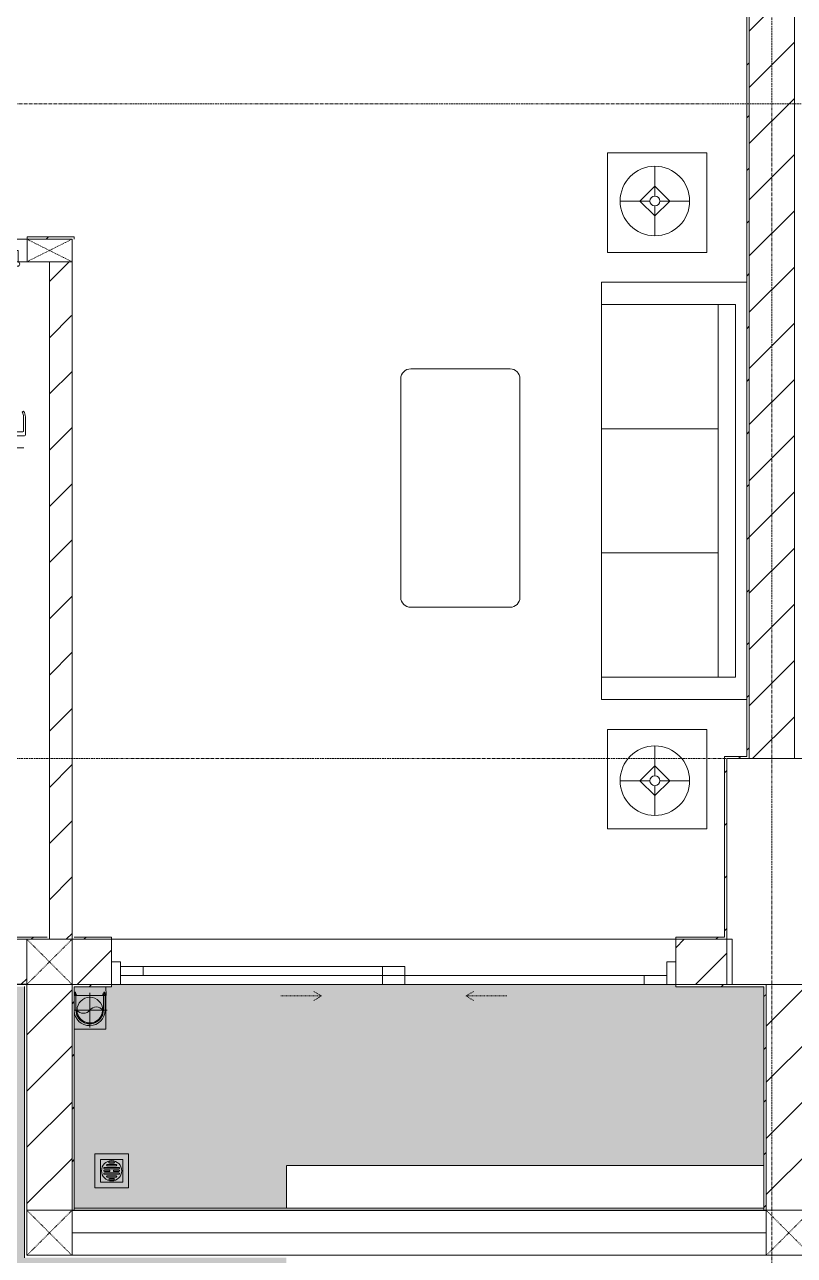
# Model space of a CAD drawing. Header units: millimetres. Extents: x 5357 to 201988, y -16345 to 109895.
# Drawn here: x 49443 to 52853, y 23337 to 28787 of the extents above; entities that cross this region are included whole.
import ezdxf

# ---------------------------------------------------------------- set-up
doc = ezdxf.new("R2010")
doc.units = ezdxf.units.MM
for name, pattern in [('Dash', [6, 3, -3]), ('Grid Line', [22.225, 12.7, -3.175, 3.175, -3.175]), ('IMPORT-CENTER _3_', [10.16, 6.35, -1.27, 1.27, -1.27])]:
    doc.linetypes.add(name, pattern=pattern)
for name, color, linetype, lineweight in [('0-1', 7, 'Continuous', 5), ('A-CLNG', 13, 'Continuous', 9), ('A-CLNG-PATT', 13, 'Continuous', 9), ('A-DETL-GENF', 92, 'Continuous', 9), ('A-DETL-GENF-1', 53, 'Continuous', 9), ('A-DETL-GENF-5', 254, 'Continuous', 9), ('A-DETL-THIN', 151, 'Continuous', 9), ('A-DOOR', 31, 'Continuous', 9), ('A-DOOR-1', 53, 'Continuous', 9), ('A-DOOR-FRAM', 31, 'Continuous', 9), ('A-DOOR-HDLN', 31, 'Dash', 9), ('A-FLOR-1', 10, 'Continuous', 9), ('A-FLOR-2', 53, 'Continuous', 9), ('A-WALL', 113, 'Continuous', 9), ('A-WALL-1', 9, 'Continuous', 18), ('A-WALL-4', 113, 'Continuous', 18), ('A-WALL-PATT-1', 10, 'Continuous', 9), ('A-WALL-PATT-2', 53, 'Continuous', 9), ('A-WALL-PATT-3', 111, 'Continuous', 9), ('G-IMPT', 8, 'Continuous', 9), ('G-IMPT-2', 8, 'IMPORT-CENTER _3_', 9), ('I-FURN', 30, 'Continuous', 9), ('I-FURN-1', 53, 'Continuous', 9), ('I-WALL-1', 9, 'Continuous', 18), ('I-WALL-2', 53, 'Continuous', 9), ('M-EQPM', 50, 'Continuous', 9), ('S-COLS', 52, 'Continuous', 9), ('S-COLS-2', 9, 'Continuous', 18), ('S-COLS-4', 53, 'Continuous', 9), ('S-COLS-5', 52, 'Continuous', 18), ('S-COLS-6', 52, 'Dash', 9), ('S-COLS-HDLN', 52, 'Dash', 9), ('S-COLS-HDLN-1', 53, 'Dash', 9), ('S-GRID-1', 1, 'Grid Line', 9)]:
    doc.layers.add(name, color=color, linetype=linetype, lineweight=lineweight)
pattern_1 = [(45, (0, 0), (-124.4508, 124.4508), [])]
pattern_2 = [(45, (0, 0), (-116.6726, 116.6726), [])]

# ---------------------------------------------------------------- blocks, each defined once
blk = doc.blocks.new('NCV_TKTC_KET CAU_rvt-1-TKCS_MB SÂN ĐƯỜNG NỘI BỘ')
at = {"layer": 'A-FLOR-1'}
for p, q in [((49827.6, 24736.9), (52327.6, 24736.9)), ((49867.6, 24536.9), (49827.6, 24536.9)), ((51027.6, 24536.9), (49867.6, 24536.9)), ((52327.6, 24536.9), (51027.6, 24536.9))]:
    blk.add_line(p, q, dxfattribs=at)
at = {"layer": 'S-COLS-2'}
for p, q in [((52952.6, 25536.9), (52552.6, 25536.9)), ((52552.6, 25536.9), (52552.6, 24537.3)), ((52552.6, 24536.9), (52952.6, 24536.9))]:
    blk.add_line(p, q, dxfattribs=at)
blk = doc.blocks.new('DOOR_CW_01 CANH MO-PANEL KINH - DIW_01-900x2200-CỬA GỖ VÂN LAMINATE-553393-TKCS_MB SÂN ĐƯỜNG NỘI BỘ')
at = {"layer": 'A-DETL-GENF-1'}
for p, q in [((-397, 872), (-357, 872)), ((-397, 752), (-397, 872)), ((-357, 872), (-357, 752)), ((-399, 820.5), (-438, 820.5)), ((-399, 831.8), (-397, 831.8)), ((-399, 792.2), (-399, 831.8)), ((-397, 792.2), (-397, 831.8)), ((-357, 792.2), (-357, 831.8)), ((-355, 831.8), (-357, 831.8)), ((-355, 792.2), (-355, 831.8)), ((-355, 820.5), (-316, 820.5)), ((-442, 737), (-442, 816.5)), ((-434, 799.5), (-434, 737)), ((-399, 803.5), (-430, 803.5)), ((-397, 792.2), (-399, 792.2)), ((-357, 792.2), (-355, 792.2)), ((-355, 803.5), (-324, 803.5)), ((-320, 799.5), (-320, 737)), ((-312, 737), (-312, 816.5)), ((-433.9, 711.2), (-427.3, 715.8)), ((-357, 752), (-397, 752)), ((-397, 738), (-391, 738)), ((-397, 738), (-397, 196)), ((-363, 752), (-391, 752)), ((-391, 752), (-391, 738)), ((-363, 738), (-363, 752)), ((-357, 738), (-363, 738)), ((-357, 196), (-357, 738)), ((-320.1, 711.2), (-326.7, 715.8)), ((-397, 196), (-391, 196)), ((-357, 182), (-397, 182)), ((-397, 182), (-397, 62)), ((-391, 196), (-391, 182)), ((-391, 182), (-363, 182)), ((-357, 196), (-363, 196)), ((-363, 182), (-363, 196)), ((-357, 62), (-357, 182)), ((-397, 62), (-357, 62))]:
    blk.add_line(p, q, dxfattribs=at)
blk.add_circle((-407, 60), 10, dxfattribs=at)
for centre, radius, start, end in [((-407, 60), 814, 360, 92), ((-438, 816.5), 4, 90, 180), ((-316, 816.5), 4, 0, 90), ((-430, 799.5), 4, 90, 180), ((-324, 799.5), 4, 360, 90), ((-397, 737), 45, 180, 215), ((-397, 737), 37, 180, 215), ((-357, 737), 37, 325, 0), ((-357, 737), 45, 325, 0)]:
    blk.add_arc(centre, radius, start, end, dxfattribs=at)
at = {"layer": 'A-DOOR-1'}
for p, q in [((-410, 50), (-450, 50)), ((-450, 50), (-450, -50)), ((-410, 0), (-410, 50)), ((-400, 0), (-410, 0)), ((-407, 50), (-382, 50)), ((-400, -50), (-400, 0)), ((410, 0), (400, 0)), ((400, 0), (400, -50)), ((450, 50), (410, 50)), ((410, 50), (410, 0)), ((450, -50), (450, 50)), ((-450, -50), (-400, -50)), ((400, -50), (450, -50))]:
    blk.add_line(p, q, dxfattribs=at)
blk = doc.blocks.new('LOBBY_SOFA_1 - LOBBY_SOFA_1-V28-TKCS_MB SÂN ĐƯỜNG NỘI BỘ')
at = {"layer": 'I-FURN'}
for p, q in [((-2556, -14.9), (-2556, -660)), ((-708, -660), (-708, -14.9)), ((-2457, -66), (-2457, -660)), ((-807, -66), (-2457, -66)), ((-807, -660), (-807, -66)), ((-807, -143), (-2457, -143)), ((-1907, -143), (-1907, -660)), ((-1357, -143), (-1357, -660)), ((-3128.2, -193.5), (-2688.2, -193.5)), ((-3128.2, -633.5), (-3128.2, -193.5)), ((-2688.2, -193.5), (-2688.2, -633.5)), ((-575.9, -193.5), (-575.9, -633.5)), ((-135.9, -193.5), (-575.9, -193.5)), ((-135.9, -633.5), (-135.9, -193.5)), ((-2915.4, -269), (-2915.4, -401)), ((-348.6, -269), (-348.6, -401)), ((-2915.4, -357), (-2981.4, -423)), ((-2849.4, -423), (-2915.4, -357)), ((-414.6, -423), (-348.6, -357)), ((-348.6, -357), (-282.6, -423)), ((-2937.4, -423), (-3069.4, -423)), ((-2981.4, -423), (-2915.4, -489)), ((-2915.4, -489), (-2849.4, -423)), ((-2893.4, -423), (-2761.4, -423)), ((-370.6, -423), (-502.6, -423)), ((-348.6, -489), (-414.6, -423)), ((-282.6, -423), (-348.6, -489)), ((-326.6, -423), (-194.6, -423)), ((-2915.4, -445), (-2915.4, -577)), ((-348.6, -445), (-348.6, -577)), ((-2688.2, -633.5), (-3128.2, -633.5)), ((-575.9, -633.5), (-135.9, -633.5)), ((-2556, -660), (-708, -660)), ((-1160.3, -1020.5), (-2128.3, -1020.5)), ((-2172.3, -1064.5), (-2172.3, -1504.5)), ((-1116.3, -1504.5), (-1116.3, -1064.5)), ((-2128.3, -1548.5), (-1160.3, -1548.5))]:
    blk.add_line(p, q, dxfattribs=at)
for centre, radius in [((-2915.4, -423), 154), ((-348.6, -423), 154), ((-2915.4, -423), 22), ((-348.6, -423), 22)]:
    blk.add_circle(centre, radius, dxfattribs=at)
for centre, start, end in [((-2128.3, -1064.5), 90, 180), ((-1160.3, -1064.5), 0, 90), ((-2128.3, -1504.5), 180, 270), ((-1160.3, -1504.5), 270, 0)]:
    blk.add_arc(centre, 44, start, end, dxfattribs=at)
at = {"layer": 'I-FURN-1'}
for p, q in [((-2556, -14.9), (-2556, -660)), ((-708, -660), (-708, -14.9)), ((-2688.2, -193.5), (-3128.2, -193.5)), ((-3128.2, -193.5), (-3128.2, -633.5)), ((-2688.2, -633.5), (-2688.2, -193.5)), ((-135.9, -193.5), (-575.9, -193.5)), ((-575.9, -193.5), (-575.9, -633.5)), ((-135.9, -633.5), (-135.9, -193.5)), ((-3128.2, -633.5), (-2688.2, -633.5)), ((-575.9, -633.5), (-135.9, -633.5)), ((-2556, -660), (-708, -660)), ((-1160.3, -1020.5), (-2128.3, -1020.5)), ((-2172.3, -1064.5), (-2172.3, -1504.5)), ((-1116.3, -1504.5), (-1116.3, -1064.5)), ((-2128.3, -1548.5), (-1160.3, -1548.5))]:
    blk.add_line(p, q, dxfattribs=at)
for centre, start, end in [((-2128.3, -1064.5), 90, 180), ((-1160.3, -1064.5), 0, 90), ((-2128.3, -1504.5), 180, 270), ((-1160.3, -1504.5), 270, 0)]:
    blk.add_arc(centre, 44, start, end, dxfattribs=at)
blk = doc.blocks.new('G1_SOF - BO TRU - 100x200-745959-TKCS_MB SÂN ĐƯỜNG NỘI BỘ')
at = {"layer": 'S-COLS-2'}
for p, q in [((-50, 98.4), (-50, -100)), ((50, -100), (50, 98.4)), ((-50, -100), (50, -100))]:
    blk.add_line(p, q, dxfattribs=at)
at = {"layer": 'S-COLS-HDLN-1'}
for p, q in [((50, 100), (-50, -100)), ((-50, 100), (50, -100))]:
    blk.add_line(p, q, dxfattribs=at)
blk = doc.blocks.new('NCV_TKTC_TANG 1_rvt-1-TKCS_MB SÂN ĐƯỜNG NỘI BỘ')
at = {"layer": 'A-WALL-PATT-1'}
h = blk.add_hatch(dxfattribs=at)
h.set_pattern_fill('FP_1', color=256, style=0, pattern_type=2)
h.set_pattern_definition(pattern_1)
h.paths.add_polyline_path([(49652.6, 24736.9), (49650.9, 27736.9), (49552.6, 27736.9), (49552.6, 24736.9)])
at = {"layer": 'A-WALL-PATT-2'}
h = blk.add_hatch(dxfattribs=at)
h.set_pattern_fill('FP_2', color=256, style=0, pattern_type=2)
h.set_pattern_definition(pattern_2)
h.paths.add_polyline_path([(52652.6, 25546.9), (52652.6, 32236.9), (52642.6, 32236.9), (52643.5, 25546.9)])
h = blk.add_hatch(dxfattribs=at)
h.set_pattern_fill('FP_2', color=256, style=0, pattern_type=2)
h.set_pattern_definition(pattern_2)
h.paths.add_polyline_path([(49662.6, 27836.9), (49662.6, 27846.9), (49454.2, 27846.9), (49454.2, 27836.9), (49652.6, 27836.9)])
h.paths.add_polyline_path([(46352.6, 27836.9), (48554.2, 27836.9), (48554.2, 27846.9), (46352.6, 27846.9)])
h = blk.add_hatch(dxfattribs=at)
h.set_pattern_fill('FP_2', color=256, style=0, pattern_type=2)
h.set_pattern_definition(pattern_2)
h.paths.add_polyline_path([(52542.6, 24746.9), (52552.6, 24746.9), (52552.6, 25546.9), (52542.6, 25544.9), (52542.6, 24953.3)])
h = blk.add_hatch(dxfattribs=at)
h.set_pattern_fill('FP_2', color=256, style=0, pattern_type=2)
h.set_pattern_definition(pattern_2)
h.paths.add_polyline_path([(52564.2, 25536.9), (52652.6, 25536.9), (52652.6, 25546.9), (52552.6, 25546.9), (52552.6, 25536.9)])
h = blk.add_hatch(dxfattribs=at)
h.set_pattern_fill('FP_2', color=256, style=0, pattern_type=2)
h.set_pattern_definition(pattern_2)
h.paths.add_polyline_path([(49538.1, 24736.9), (49552.6, 24736.9), (49552.6, 24746.9), (45962.6, 24746.9), (45962.6, 24736.9), (49487.3, 24736.9)])
h = blk.add_hatch(dxfattribs=at)
h.set_pattern_fill('FP_2', color=256, style=0, pattern_type=2)
h.set_pattern_definition(pattern_2)
h.paths.add_polyline_path([(49662.6, 24736.9), (49827.6, 24736.9), (49827.6, 24746.9), (49662.6, 24746.9), (49662.6, 24739.7)])
h.paths.add_polyline_path([(52552.6, 24736.9), (52552.6, 24746.9), (52327.6, 24746.9), (52327.6, 24736.9), (52542.6, 24736.9)])
h = blk.add_hatch(dxfattribs=at)
h.set_pattern_fill('FP_2', color=256, style=0, pattern_type=2)
h.set_pattern_definition(pattern_2)
h.paths.add_polyline_path([(49662.6, 23536.9), (49662.6, 24536.9), (49652.6, 24536.9), (49652.6, 23536.9)])
h = blk.add_hatch(dxfattribs=at)
h.set_pattern_fill('FP_2', color=256, style=0, pattern_type=2)
h.set_pattern_definition(pattern_2)
h.paths.add_polyline_path([(52564.2, 24526.9), (52727.6, 24526.9), (52727.6, 24536.9), (52327.6, 24536.9), (52327.6, 24526.9), (52552.6, 24526.9)])
h.paths.add_polyline_path([(49823.6, 24526.9), (49827.6, 24526.9), (49827.6, 24536.9), (49662.6, 24536.9), (49662.6, 24526.9)])
h = blk.add_hatch(dxfattribs=at)
h.set_pattern_fill('FP_2', color=256, style=0, pattern_type=2)
h.set_pattern_definition(pattern_2)
h.paths.add_polyline_path([(52727.6, 23536.9), (52727.6, 24526.9), (52717.6, 24526.9), (52717.6, 23536.9)])
at = {"layer": 'A-FLOR-1'}
for p, q in [((49452.6, 27836.9), (49404.2, 27836.9)), ((49652.6, 27736.9), (49652.6, 27836.9)), ((49652.6, 24736.9), (49652.6, 27736.9)), ((52327.6, 24736.9), (49827.6, 24736.9)), ((49827.6, 24736.9), (52327.6, 24736.9))]:
    blk.add_line(p, q, dxfattribs=at)
at = {"layer": 'A-FLOR-2'}
for p, q in [((49827.6, 24736.9), (52327.6, 24736.9)), ((52327.6, 24736.9), (49827.6, 24736.9)), ((49867.6, 24536.9), (51027.6, 24536.9))]:
    blk.add_line(p, q, dxfattribs=at)
at = {"layer": 'A-WALL-1'}
for p, q in [((49552.6, 27736.9), (49552.6, 24736.9)), ((49652.6, 24736.9), (49652.6, 27736.9)), ((49552.6, 24736.9), (49652.6, 24736.9))]:
    blk.add_line(p, q, dxfattribs=at)
at = {"layer": 'I-WALL-1'}
for p, q in [((52642.6, 32226.9), (52642.6, 25546.9)), ((52652.6, 25546.9), (52652.6, 32236.9)), ((49662.6, 27846.9), (49454.2, 27846.9)), ((49454.2, 27846.9), (49454.2, 27836.9)), ((49662.6, 27836.9), (49662.6, 27846.9)), ((52552.6, 25546.9), (52542.6, 25546.9)), ((52542.6, 25546.9), (52542.6, 24746.9)), ((52642.6, 25546.9), (52552.6, 25546.9)), ((52552.6, 24746.9), (52552.6, 25536.9)), ((52552.6, 25536.9), (52652.6, 25536.9)), ((52652.6, 25536.9), (52652.6, 25546.9)), ((49542.6, 24746.9), (45962.6, 24746.9)), ((49552.6, 24736.9), (49552.6, 24746.9)), ((49827.6, 24746.9), (49662.6, 24746.9)), ((49827.6, 24736.9), (49827.6, 24746.9)), ((52542.6, 24746.9), (52327.6, 24746.9)), ((52327.6, 24746.9), (52327.6, 24736.9)), ((52552.6, 24736.9), (52552.6, 24746.9)), ((48452.6, 24736.9), (49552.6, 24736.9)), ((49662.6, 24736.9), (49827.6, 24736.9)), ((52327.6, 24736.9), (52552.6, 24736.9)), ((49652.6, 24536.9), (49652.6, 23536.9)), ((49662.6, 24536.9), (49652.6, 24536.9)), ((49827.6, 24536.9), (49662.6, 24536.9)), ((49662.6, 23536.9), (49662.6, 24526.9)), ((49662.6, 24526.9), (49827.6, 24526.9)), ((49827.6, 24526.9), (49827.6, 24536.9)), ((52727.6, 24536.9), (52327.6, 24536.9)), ((52327.6, 24536.9), (52327.6, 24526.9)), ((52327.6, 24526.9), (52717.6, 24526.9)), ((52717.6, 24526.9), (52717.6, 23536.9)), ((52727.6, 24526.9), (52727.6, 24536.9)), ((52727.6, 23536.9), (52727.6, 24526.9)), ((49652.6, 23536.9), (49662.6, 23536.9)), ((52717.6, 23536.9), (52727.6, 23536.9))]:
    blk.add_line(p, q, dxfattribs=at)
at = {"layer": 'I-WALL-2'}
for p, q in [((49662.6, 23546.9), (52717.6, 23546.9)), ((52717.6, 23536.9), (49662.6, 23536.9))]:
    blk.add_line(p, q, dxfattribs=at)
at = {"layer": 'A-DOOR-1', "rotation": 180}
blk.add_blockref('DOOR_CW_01 CANH MO-PANEL KINH - DIW_01-900x2200-CỬA GỖ VÂN LAMINATE-553393-TKCS_MB SÂN ĐƯỜNG NỘI BỘ', (49004.2, 27786.9), dxfattribs=at)
at = {"layer": 'I-FURN-1', "rotation": 270.0000000000005}
blk.add_blockref('LOBBY_SOFA_1 - LOBBY_SOFA_1-V28-TKCS_MB SÂN ĐƯỜNG NỘI BỘ', (52657.5, 25090.4), dxfattribs=at)
at = {"layer": 'S-COLS-4', "rotation": 89.99999999999945}
blk.add_blockref('G1_SOF - BO TRU - 100x200-745959-TKCS_MB SÂN ĐƯỜNG NỘI BỘ', (49552.6, 27786.9), dxfattribs=at)
blk = doc.blocks.new('DEG_02-DEG_03 - DEG_02-2500x2400mm-CỬA ĐI 02 CÁNH TRƯỢT-625766-TKCS_MB SÂN ĐƯỜNG NỘI BỘ')
at = {"layer": 'A-DOOR'}
for p, q in [((-1110, 100), (-1210, 100)), ((-1210, 99.7), (-1210, 60)), ((-1210, 60), (-1110, 60)), ((-1110, 100), (-50, 100)), ((-1110, 60), (-1110, 99.7)), ((-50, 60), (-1110, 60)), ((50, 100), (-50, 100)), ((-50, 99.8), (-50, 60)), ((50, 60), (-50, 60)), ((-50, 60), (-50, 20)), ((-50, 60), (50, 60)), ((50, 60), (50, 99.8)), ((50, 20), (50, 60)), ((50, 60), (1110, 60)), ((1210, 60), (1110, 60)), ((1110, 60), (1110, 20)), ((1210, 20), (1210, 60)), ((-50, 20), (50, 20)), ((1110, 20), (50, 20)), ((1110, 20), (1210, 20))]:
    blk.add_line(p, q, dxfattribs=at)
at = {"layer": 'A-DOOR-FRAM'}
for p, q in [((-1210, 100), (-1250, 100)), ((-1250, 99.6), (-1250, 0)), ((-1210, 0), (-1210, 99.7)), ((1250, 100), (1210, 100)), ((1210, 99.9), (1210, 0)), ((1250, 0), (1250, 100)), ((-1250, 0), (-1210, 0)), ((1210, 0), (1250, 0))]:
    blk.add_line(p, q, dxfattribs=at)
at = {"layer": 'A-DOOR-HDLN'}
for p, q in [((-320.4, 151.1), (-355, 171.1)), ((320.4, 151.1), (355, 171.1)), ((-500.4, 151.1), (-320.4, 151.1)), ((-320.4, 151.1), (-355, 131.1)), ((320.4, 151.1), (355, 131.1)), ((500.4, 151.1), (320.4, 151.1))]:
    blk.add_line(p, q, dxfattribs=at)
blk = doc.blocks.new('TKTC_XREF_251221_MB TANG 1 - TKTC_XREF_260130_MB TANG 1_dwg_THU NUOC - THU NUOC-444531-TKCS_MB TẦNG 1-4202120-TKCS_MB SÂN ĐƯỜNG NỘI BỘ')
at = {"layer": 'M-EQPM'}
for p, q in [((-23.3, 10.8), (40.9, 10.8)), ((40.9, 4.8), (-23.3, 4.8)), ((-11, 23.3), (28.5, 23.3)), ((28.5, 17.3), (-11, 17.3)), ((-1.1, 35.6), (18.5, 35.6)), ((18.5, 29.6), (-1.1, 29.6)), ((-23.3, -13.6), (40.9, -13.6)), ((40.9, -19.6), (-23.3, -19.6)), ((-11, -26.1), (28.5, -26.1)), ((28.5, -32.1), (-11, -32.1)), ((-1.1, -38.5), (18.5, -38.5)), ((18.5, -44.5), (-1.1, -44.5))]:
    blk.add_line(p, q, dxfattribs=at)
at = {"layer": 'M-EQPM', "flags": 128}
for points in [[(83.7, -79.4), (83.7, 70.6), (-66.3, 70.6), (-66.3, -79.4)], [(58.7, -54.4), (58.7, 45.6), (-41.3, 45.6), (-41.3, -54.4)]]:
    blk.add_lwpolyline(points, close=True, dxfattribs=at)
for points in [[(-23.3, -1.2), (0.7, -1.2), (0.7, -7.2), (-23.3, -7.2)], [(40.9, -7.2), (16.7, -7.2), (16.7, -1.2), (40.9, -1.2)]]:
    blk.add_lwpolyline(points, dxfattribs=at)
at = {"layer": 'M-EQPM'}
for centre, radius, start, end in [((8.7, -4.4), 45, 360, 180), ((8.7, -4.4), 45, 360, 180), ((-23.3, 7.8), 3, 90, 270), ((-11, 20.3), 3, 90, 270), ((-1.1, 32.6), 3, 90, 270), ((18.5, 32.6), 3, 270, 90), ((28.5, 20.3), 3, 270, 90), ((40.9, 7.8), 3, 270, 90), ((8.7, -4.4), 45, 180, 360), ((8.7, -4.4), 45, 180, 360), ((-23.3, -4.2), 3, 90, 270), ((-23.3, -16.6), 3, 90, 270), ((-11, -29.1), 3, 90, 270), ((-1.1, -41.5), 3, 90, 270), ((18.5, -41.5), 3, 270, 90), ((28.5, -29.1), 3, 270, 90), ((40.9, -4.2), 3, 270, 90), ((40.9, -16.6), 3, 270, 90)]:
    blk.add_arc(centre, radius, start, end, dxfattribs=at)
blk = doc.blocks.new('TKTC_XREF_251221_MB TANG 1 - TKTC_XREF_260130_MB TANG 1_dwg_CUM U_DN100-V318-TKCS_MB SÂN ĐƯỜNG NỘI BỘ')
at = {"layer": 'G-IMPT'}
for p, q in [((-79.1, 66.6), (-79.1, 63.4)), ((-76.6, 66.6), (-76.6, 63.4)), ((-74.6, 66.6), (-74.6, 63.4)), ((-72.7, 69.3), (-72.7, 60.7)), ((-66.9, 67.9), (-71.7, 67.9)), ((-66.9, 62.1), (-71.7, 62.1)), ((-65, 69), (0, 69)), ((-79.1, -63.4), (-79.1, -66.6)), ((-76.6, -63.4), (-76.6, -66.6)), ((-74.6, -63.4), (-74.6, -66.6)), ((-72.7, -60.7), (-72.7, -68.6)), ((-66.9, -62.1), (-71.7, -62.1)), ((-66.9, -67.9), (-71.7, -67.9))]:
    blk.add_line(p, q, dxfattribs=at)
at = {"layer": 'G-IMPT', "flags": 128}
for points in [[(-72.7, 67.6), (-78.1, 67.6), (-78.1, 62.4), (-72.7, 62.4)], [(-71.7, 59.2), (-66.9, 59.2), (-66.9, 70.8), (-71.7, 70.8)], [(-66.9, 70.8), (-66.9, 72.7), (-65, 72.7), (-65, 57.3), (-66.9, 57.3), (-66.9, 59.2)], [(-65, 61), (0, 61), (0, 57)], [(-72.7, -62.4), (-78.1, -62.4), (-78.1, -67.6), (-72.7, -67.6)], [(-66.9, -68.7), (-66.9, -59.2), (-71.7, -59.2)], [(-66.9, -59.2), (-66.9, -57.3), (-65, -57.3), (-65, -68.7)], [(-65, -61), (0, -61), (0, -57)]]:
    blk.add_lwpolyline(points, dxfattribs=at)
at = {"layer": 'G-IMPT'}
for centre, radius, start, end in [((-78.1, 66.6), 0.96, 90, 180), ((-78.1, 63.4), 0.96, 180, 270), ((-71.1, 69.3), 1.56, 112.6199, 247.3801), ((-67.9, 65), 4.8, 143.1301, 216.8699), ((-71.1, 60.7), 1.56, 112.6199, 247.3801), ((0, 0), 69, 271.9548, 90), ((0, 0), 61, 270, 90), ((0, 0), 57, 270, 87.9603), ((-78.1, -63.4), 0.96, 90, 180), ((-78.1, -66.6), 0.96, 180, 270), ((-71.1, -60.7), 1.56, 112.6199, 247.3801), ((-67.9, -65), 4.8, 143.1301, 216.8699)]:
    blk.add_arc(centre, radius, start, end, dxfattribs=at)
blk = doc.blocks.new('TKTC_XREF_251221_MB TANG 1 - TKTC_XREF_260130_MB TANG 1_dwg_$cc-V319-TKCS_MB SÂN ĐƯỜNG NỘI BỘ')
at = {"layer": 'G-IMPT'}
blk.add_circle((0, 0), 0.5, dxfattribs=at)
for centre, radius, start, end in [((0, 0), 0.5, 90, 267.5738), ((0.188, 0.25), 0.313, 126.8699, 233.1301), ((-0.188, -0.25), 0.313, 306.8699, 53.1301)]:
    blk.add_arc(centre, radius, start, end, dxfattribs=at)
at = {"layer": 'G-IMPT-2'}
for p, q in [((0, -0.673), (0, 0.607)), ((-0.673, 0), (0.673, 0))]:
    blk.add_line(p, q, dxfattribs=at)
blk = doc.blocks.new('TKTC_XREF_251221_MB TANG 1 - TKTC_XREF_260130_MB TANG 1_dwg-4202109-TKCS_MB SÂN ĐƯỜNG NỘI BỘ')
at = {"layer": 'G-IMPT'}
blk.add_line((-153489.5, -376858.4), (-153348.6, -376858.4), dxfattribs=at)
at = {"layer": 'G-IMPT', "flags": 128}
for points in [[(-153489.5, -376858.2), (-153348.3, -376858.2), (-153348.6, -376819.7)], [(-153348.6, -376858.4), (-153348.6, -377008), (-153489.1, -377008)]]:
    blk.add_lwpolyline(points, dxfattribs=at)
for name, p, xscale, yscale, zscale, rotation in [('TKTC_XREF_251221_MB TANG 1 - TKTC_XREF_260130_MB TANG 1_dwg_CUM U_DN100-V318-TKCS_MB SÂN ĐƯỜNG NỘI BỘ', (-153421, -376923.3), 0.9975000000000007, 0.9975000000000007, 0.9975000000000007, 270.0009913382947), ('TKTC_XREF_251221_MB TANG 1 - TKTC_XREF_260130_MB TANG 1_dwg_$cc-V319-TKCS_MB SÂN ĐƯỜNG NỘI BỘ', (-153420.1, -376923.3), 113.7150000000073, 113.7150000000073, 113.7150000000073, 89.99900866374671)]:
    blk.add_blockref(name, p, dxfattribs=dict(xscale=xscale, yscale=yscale, zscale=zscale, rotation=rotation))
blk.add_blockref('TKTC_XREF_251221_MB TANG 1 - TKTC_XREF_260130_MB TANG 1_dwg_THU NUOC - THU NUOC-444531-TKCS_MB TẦNG 1-4202120-TKCS_MB SÂN ĐƯỜNG NỘI BỘ', (-153332.3, -377630.4))
blk = doc.blocks.new('TKTC_XREF_251221_MB TANG 1 - TKTC_XREF_251221_MB TANG 1-2038492-TKCS_MB SÂN ĐƯỜNG NỘI BỘ')
blk.add_blockref('TKTC_XREF_251221_MB TANG 1 - TKTC_XREF_260130_MB TANG 1_dwg-4202109-TKCS_MB SÂN ĐƯỜNG NỘI BỘ', (169499.1, 384109.7))
blk = doc.blocks.new('G1_SOF - BO TRU - 200x200-V996-TKCS_MB SÂN ĐƯỜNG NỘI BỘ')
at = {"layer": 'S-COLS-HDLN'}
for p, q in [((-100, 100), (99.3, -99.3)), ((100, 100), (-99.6, -99.6))]:
    blk.add_line(p, q, dxfattribs=at)
blk = doc.blocks.new('G1_SOF - BO TRU - 200x200-V992-TKCS_MB SÂN ĐƯỜNG NỘI BỘ')
at = {"layer": 'S-COLS-HDLN'}
for p, q in [((-100, 100), (99.6, -99.6)), ((100, 100), (-99.6, -99.6))]:
    blk.add_line(p, q, dxfattribs=at)
blk = doc.blocks.new('G1_SOF - BO TRU - 200x200-V1009-TKCS_MB SÂN ĐƯỜNG NỘI BỘ')
at = {"layer": 'S-COLS-HDLN'}
for p, q in [((-100, 100), (100, -100)), ((100, 100), (-100, -100))]:
    blk.add_line(p, q, dxfattribs=at)

msp = doc.modelspace()

# ---------------------------------------------------------------- hatches: boundary and pattern name
at = {"layer": 'A-CLNG-PATT'}
h = msp.add_hatch(dxfattribs=at)
h.set_pattern_fill('FP_4', color=256, style=0, pattern_type=2)
h.set_pattern_definition([(37.5, (0, 0), (-17.8824, 546.968), [7.376, -424.107, 7.376, -475.204, -461.289]), (37.5, (0, 0), (-17.8824, 546.968), [-914.063, 7.376, -453.913]), (7.5, (0, 0), (502.3874, 801.1234), [7.376, -225.398, 7.376, -381.526, -149.032]), (7.5, (0, 0), (502.3874, 801.1234), [-621.676, 7.376, -141.656]), (327.5, (-349.16, 0), (884.0133, 1.6066), [7.376, -134.559, 7.376, -503.591, -667.095]), (327.5, (-349.16, 0), (884.0133, 1.6066), [-652.902, 7.376, -659.719]), (317.5, (-349.16, 0), (853.35, 249.146), [7.376, -63.591, 7.376, -327.591, -383.225]), (317.5, (-349.16, 0), (853.35, 249.146), [-405.935, 7.376, -375.849])])
h.paths.add_polyline_path([(48932.9, 20988.2), (50602.6, 20988.2), (50602.6, 23326.9), (49442.6, 23326.9), (49442.6, 24527.4), (45852.6, 24528.6), (45852.2, 24536.9), (44802.6, 24535.3), (44802.6, 24527.4), (44812.6, 24527.4), (44812.6, 20988.2), (47943.4, 20988.2)])
h.paths.add_polyline_path([(49652.6, 23437.4), (49652.6, 23535.3), (49652.6, 23535.3), (49652.6, 23437.4)])
h.paths.add_polyline_path([(49662.6, 23546.9), (50602.6, 23546.9), (50602.6, 23735.3), (52717.6, 23735.3), (52717.6, 24526.9), (52327.6, 24526.9), (52327.6, 24536.9), (49827.6, 24536.9), (49827.6, 24526.9), (49662.6, 24526.9), (49662.6, 23892.3)])
h.paths.add_polyline_path([(59973.9, 23735.3), (60917.6, 23735.3), (60917.6, 24526.9), (60527.6, 24526.9), (60527.6, 24536.9), (58027.6, 24536.9), (58027.6, 24526.9), (57862.6, 24526.9), (57862.6, 23735.3), (59826.8, 23735.3)])
h.paths.add_polyline_path([(68977.6, 23735.3), (68977.6, 23745.3), (68967.6, 23745.3), (68967.6, 24526.9), (68727.6, 24526.9), (68727.6, 24536.9), (66227.6, 24536.9), (66227.6, 24526.9), (66062.6, 24526.9), (66062.6, 23735.3), (68970.9, 23735.3)])
h.paths.add_polyline_path([(57642.6, 23735.3), (57642.6, 24526.9), (52952.6, 24526.9), (52952.6, 23735.3), (57405.9, 23735.3)])
h.paths.add_polyline_path([(63002.6, 23735.3), (65842.6, 23735.3), (65842.1, 24526.9), (61137.6, 24526.9), (61137.6, 23735.3), (62802.6, 23735.3)])
h.paths.add_polyline_path([(54052.2, 24536.9), (54052.5, 24537.4), (54052.2, 24537.4)])
at = {"layer": 'A-DETL-GENF'}
h = msp.add_hatch(dxfattribs=at)
h.set_pattern_fill('FP_9', color=256, style=0, pattern_type=2)
h.set_pattern_definition([(90, (0, 0), (-395.131, 395.131), [104.775, -685.488]), (45, (0, 0), (-395.1313, 395.1313), [104.775, -454.025]), (135, (0, 0), (-395.1313, -395.1313), [104.775, -454.025])])
h.paths.add_polyline_path([(35003.5, 8088.2), (35003.5, 8188.2), (34703.5, 8188.2), (34703.5, 8088.2)])
h.paths.add_polyline_path([(134601.5, 8088.2), (134601.5, 8188.2), (134501.6, 8188.2), (134501.6, 8088.2)])
h.paths.add_polyline_path([(117301.6, 8088.2), (117601.6, 8088.2), (117601.6, 8188.2), (117301.6, 8188.2)])
h.paths.add_polyline_path([(121901.6, 8088.2), (121901.6, 8188.2), (121601.6, 8188.2), (121601.6, 8088.2)])
h.paths.add_polyline_path([(130201.6, 8088.2), (130501.6, 8088.2), (130501.6, 8188.2), (130201.6, 8188.2)])
h.paths.add_polyline_path([(43603.5, 8088.2), (43603.5, 8188.2), (43303.5, 8188.2), (43303.5, 8088.2)])
h.paths.add_polyline_path([(126201.6, 8088.2), (126201.6, 8188.2), (125901.6, 8188.2), (125901.6, 8088.2)])
h.paths.add_polyline_path([(39303.5, 8088.2), (39303.5, 8188.2), (39003.5, 8188.2), (39003.5, 8088.2)])
h.paths.add_polyline_path([(26303.5, 8088.2), (26403.5, 8088.2), (26403.5, 8188.2), (26303.5, 8188.2)])
h.paths.add_polyline_path([(30703.5, 8088.2), (30703.5, 8188.2), (30403.5, 8188.2), (30403.5, 8088.2)])
h.paths.add_polyline_path([(134601.5, 11956.3), (134601.5, 12256.3), (134501.6, 12256.3), (134501.6, 11956.3), (134585.7, 11956.3)])
h.paths.add_polyline_path([(134501.6, 16056.3), (134601.5, 16056.3), (134601.5, 16356.3), (134501.6, 16356.3)])
h.paths.add_polyline_path([(134601.5, 20156.3), (134601.5, 20456.3), (134501.6, 20456.3), (134501.6, 20156.3)])
h.paths.add_polyline_path([(57852.6, 23336.9), (57852.6, 23337.4), (57655.4, 23336.9)])
h.paths.add_polyline_path([(111452.6, 23336.9), (111450.6, 23337.4), (111452.6, 23336.9)])
h.paths.add_polyline_path([(99788.7, 23336.9), (99777.6, 23337.4), (99777.6, 23336.9), (99780.4, 23336.9)])
h.paths.add_polyline_path([(103252.6, 23336.9), (103250.6, 23337.4), (103251, 23336.9)])
h.paths.add_polyline_path([(86477.6, 23336.9), (86477.6, 23337.4), (86456.3, 23336.9)])
h.paths.add_polyline_path([(49652.6, 23336.9), (49652.6, 23337.4), (49454.2, 23336.9)])
h.paths.add_polyline_path([(134501.6, 24256.3), (134601.5, 24256.3), (134601.5, 24556.3), (134501.6, 24556.3)])
h.paths.add_polyline_path([(26303.5, 24256.3), (26403.5, 24256.3), (26403.5, 24556.3), (26303.5, 24556.3)])
h.paths.add_polyline_path([(44827.6, 24536.9), (44827.6, 24537.4), (44804.2, 24536.9)])
h.paths.add_polyline_path([(77102.6, 24536.9), (77102.6, 24537.4), (77101.7, 24536.9)])
h.paths.add_polyline_path([(134601.5, 28356.3), (134601.5, 28656.3), (134501.6, 28656.3), (134501.6, 28356.3)])
h.paths.add_polyline_path([(134585.7, 32456.3), (134601.5, 32456.3), (134601.5, 32756.3), (134501.6, 32756.3), (134501.6, 32456.3)])
h.paths.add_polyline_path([(134501.6, 36556.3), (134601.5, 36556.3), (134601.5, 36856.3), (134501.6, 36856.3)])
h.paths.add_polyline_path([(134593.4, 40586.3), (134601.5, 40586.3), (134601.5, 40886.3), (134501.6, 40886.3), (134501.6, 40586.3), (134589.3, 40586.3)])
h.paths.add_polyline_path([(106252.6, 53311.9), (106252.6, 53311.9), (106252.6, 53312)])
h.paths.add_polyline_path([(53452.6, 60235.3), (53452.7, 60235.3), (53452.6, 60435.3)])
h.paths.add_polyline_path([(107452.5, 60235.3), (107452.6, 60235.3), (107452.4, 60235.3)])
h.paths.add_polyline_path([(106252.6, 64058.6), (106252.6, 64058.6), (106252.6, 64158.6)])
h.paths.add_polyline_path([(105952.5, 69761.9), (105952.6, 69761.9), (105952.4, 69761.9)])
h.paths.add_polyline_path([(38152.6, 78836.9), (38152.6, 78836.9), (38152.6, 79036.9)])
h.paths.add_polyline_path([(97752.6, 84118.2), (98052.6, 84118.2), (98052.6, 84218.2), (97752.6, 84218.2)])
h.paths.add_polyline_path([(63052.6, 84118.2), (63052.6, 84218.2), (62752.6, 84218.2), (62752.6, 84118.2)])
h.paths.add_polyline_path([(102252.6, 84118.2), (102252.6, 84218.2), (101952.6, 84218.2), (101952.6, 84118.2), (102191.9, 84118.2)])
h.paths.add_polyline_path([(58952.6, 84118.2), (58952.6, 84218.2), (58652.6, 84218.2), (58652.6, 84118.2)])
h.paths.add_polyline_path([(85352.6, 84118.2), (85452.6, 84118.2), (85452.6, 84218.2), (85252.6, 84218.2), (85253.7, 84118.2), (85344.1, 84118.2)])
h.paths.add_polyline_path([(110652.6, 84118.2), (110652.6, 84218.2), (110352.6, 84218.2), (110352.6, 84118.2)])
h.paths.add_polyline_path([(50252.6, 84118.2), (50552.6, 84118.2), (50552.6, 84218.2), (50252.6, 84218.2)])
h.paths.add_polyline_path([(106452.6, 84118.2), (106452.6, 84218.2), (106152.6, 84218.2), (106152.6, 84118.2)])
h.paths.add_polyline_path([(54452.6, 84118.2), (54752.6, 84118.2), (54752.6, 84218.2), (54452.6, 84218.2)])
h.paths.add_polyline_path([(89352.6, 84118.2), (89652.6, 84118.2), (89652.6, 84218.2), (89352.6, 84218.2)])
h.paths.add_polyline_path([(114852.6, 84118.2), (114852.6, 84218.2), (114552.6, 84218.2), (114552.6, 84118.2)])
h.paths.add_polyline_path([(46052.6, 84118.2), (46352.6, 84118.2), (46352.6, 84218.2), (46052.6, 84218.2)])
h.paths.add_polyline_path([(93552.6, 84118.2), (93852.6, 84118.2), (93852.6, 84218.2), (93552.6, 84218.2)])
h.paths.add_polyline_path([(41852.6, 84118.2), (42152.6, 84118.2), (42152.6, 84218.2), (41852.6, 84218.2)])
h.paths.add_polyline_path([(118752.6, 84118.2), (119052.6, 84118.2), (119052.6, 84218.2), (118752.6, 84218.2)])
h.paths.add_polyline_path([(37952.6, 84118.2), (37952.6, 84218.2), (37652.6, 84218.2), (37652.6, 84118.2), (37809, 84118.2)])
h.paths.add_polyline_path([(123252.6, 84118.2), (123252.6, 84218.2), (122952.6, 84218.2), (122952.6, 84118.2), (122990.9, 84118.2)])
at = {"layer": 'A-DETL-GENF-5'}
h = msp.add_hatch(color=256, dxfattribs=at)
h.paths.add_polyline_path([(35003.5, 8088.2), (35003.5, 8188.2), (34703.5, 8188.2), (34703.5, 8088.2)])
h.paths.add_polyline_path([(134601.5, 8088.2), (134601.5, 8188.2), (134501.6, 8188.2), (134501.6, 8088.2)])
h.paths.add_polyline_path([(117301.6, 8088.2), (117601.6, 8088.2), (117601.6, 8188.2), (117301.6, 8188.2)])
h.paths.add_polyline_path([(121901.6, 8088.2), (121901.6, 8188.2), (121601.6, 8188.2), (121601.6, 8088.2)])
h.paths.add_polyline_path([(130201.6, 8088.2), (130501.6, 8088.2), (130501.6, 8188.2), (130201.6, 8188.2)])
h.paths.add_polyline_path([(43603.5, 8088.2), (43603.5, 8188.2), (43303.5, 8188.2), (43303.5, 8088.2)])
h.paths.add_polyline_path([(126201.6, 8088.2), (126201.6, 8188.2), (125901.6, 8188.2), (125901.6, 8088.2)])
h.paths.add_polyline_path([(39303.5, 8088.2), (39303.5, 8188.2), (39003.5, 8188.2), (39003.5, 8088.2)])
h.paths.add_polyline_path([(26303.5, 8088.2), (26403.5, 8088.2), (26403.5, 8188.2), (26303.5, 8188.2)])
h.paths.add_polyline_path([(30703.5, 8088.2), (30703.5, 8188.2), (30403.5, 8188.2), (30403.5, 8088.2)])
h.paths.add_polyline_path([(134601.5, 11956.3), (134601.5, 12256.3), (134501.6, 12256.3), (134501.6, 11956.3), (134585.7, 11956.3)])
h.paths.add_polyline_path([(134501.6, 16056.3), (134601.5, 16056.3), (134601.5, 16356.3), (134501.6, 16356.3)])
h.paths.add_polyline_path([(134601.5, 20156.3), (134601.5, 20456.3), (134501.6, 20456.3), (134501.6, 20156.3)])
h.paths.add_polyline_path([(57852.6, 23336.9), (57852.6, 23337.4), (57655.4, 23336.9)])
h.paths.add_polyline_path([(111452.6, 23336.9), (111450.6, 23337.4), (111452.6, 23336.9)])
h.paths.add_polyline_path([(99788.7, 23336.9), (99777.6, 23337.4), (99777.6, 23336.9), (99780.4, 23336.9)])
h.paths.add_polyline_path([(103252.6, 23336.9), (103250.6, 23337.4), (103251, 23336.9)])
h.paths.add_polyline_path([(86477.6, 23336.9), (86477.6, 23337.4), (86456.3, 23336.9)])
h.paths.add_polyline_path([(49652.6, 23336.9), (49652.6, 23337.4), (49454.2, 23336.9)])
h.paths.add_polyline_path([(134501.6, 24256.3), (134601.5, 24256.3), (134601.5, 24556.3), (134501.6, 24556.3)])
h.paths.add_polyline_path([(26303.5, 24256.3), (26403.5, 24256.3), (26403.5, 24556.3), (26303.5, 24556.3)])
h.paths.add_polyline_path([(44827.6, 24536.9), (44827.6, 24537.4), (44804.2, 24536.9)])
h.paths.add_polyline_path([(77102.6, 24536.9), (77102.6, 24537.4), (77101.7, 24536.9)])
h.paths.add_polyline_path([(134601.5, 28356.3), (134601.5, 28656.3), (134501.6, 28656.3), (134501.6, 28356.3)])
h.paths.add_polyline_path([(134585.7, 32456.3), (134601.5, 32456.3), (134601.5, 32756.3), (134501.6, 32756.3), (134501.6, 32456.3)])
h.paths.add_polyline_path([(134501.6, 36556.3), (134601.5, 36556.3), (134601.5, 36856.3), (134501.6, 36856.3)])
h.paths.add_polyline_path([(134593.4, 40586.3), (134601.5, 40586.3), (134601.5, 40886.3), (134501.6, 40886.3), (134501.6, 40586.3), (134589.3, 40586.3)])
h.paths.add_polyline_path([(106252.6, 53311.9), (106252.6, 53311.9), (106252.6, 53312)])
h.paths.add_polyline_path([(53452.6, 60235.3), (53452.7, 60235.3), (53452.6, 60435.3)])
h.paths.add_polyline_path([(107452.5, 60235.3), (107452.6, 60235.3), (107452.4, 60235.3)])
h.paths.add_polyline_path([(106252.6, 64058.6), (106252.6, 64058.6), (106252.6, 64158.6)])
h.paths.add_polyline_path([(105952.5, 69761.9), (105952.6, 69761.9), (105952.4, 69761.9)])
h.paths.add_polyline_path([(38152.6, 78836.9), (38152.6, 78836.9), (38152.6, 79036.9)])
h.paths.add_polyline_path([(97752.6, 84118.2), (98052.6, 84118.2), (98052.6, 84218.2), (97752.6, 84218.2)])
h.paths.add_polyline_path([(63052.6, 84118.2), (63052.6, 84218.2), (62752.6, 84218.2), (62752.6, 84118.2)])
h.paths.add_polyline_path([(102252.6, 84118.2), (102252.6, 84218.2), (101952.6, 84218.2), (101952.6, 84118.2), (102191.9, 84118.2)])
h.paths.add_polyline_path([(58952.6, 84118.2), (58952.6, 84218.2), (58652.6, 84218.2), (58652.6, 84118.2)])
h.paths.add_polyline_path([(85352.6, 84118.2), (85452.6, 84118.2), (85452.6, 84218.2), (85252.6, 84218.2), (85253.7, 84118.2), (85344.1, 84118.2)])
h.paths.add_polyline_path([(110652.6, 84118.2), (110652.6, 84218.2), (110352.6, 84218.2), (110352.6, 84118.2)])
h.paths.add_polyline_path([(50252.6, 84118.2), (50552.6, 84118.2), (50552.6, 84218.2), (50252.6, 84218.2)])
h.paths.add_polyline_path([(106452.6, 84118.2), (106452.6, 84218.2), (106152.6, 84218.2), (106152.6, 84118.2)])
h.paths.add_polyline_path([(54452.6, 84118.2), (54752.6, 84118.2), (54752.6, 84218.2), (54452.6, 84218.2)])
h.paths.add_polyline_path([(89352.6, 84118.2), (89652.6, 84118.2), (89652.6, 84218.2), (89352.6, 84218.2)])
h.paths.add_polyline_path([(114852.6, 84118.2), (114852.6, 84218.2), (114552.6, 84218.2), (114552.6, 84118.2)])
h.paths.add_polyline_path([(46052.6, 84118.2), (46352.6, 84118.2), (46352.6, 84218.2), (46052.6, 84218.2)])
h.paths.add_polyline_path([(93552.6, 84118.2), (93852.6, 84118.2), (93852.6, 84218.2), (93552.6, 84218.2)])
h.paths.add_polyline_path([(41852.6, 84118.2), (42152.6, 84118.2), (42152.6, 84218.2), (41852.6, 84218.2)])
h.paths.add_polyline_path([(118752.6, 84118.2), (119052.6, 84118.2), (119052.6, 84218.2), (118752.6, 84218.2)])
h.paths.add_polyline_path([(37952.6, 84118.2), (37952.6, 84218.2), (37652.6, 84218.2), (37652.6, 84118.2), (37809, 84118.2)])
h.paths.add_polyline_path([(123252.6, 84118.2), (123252.6, 84218.2), (122952.6, 84218.2), (122952.6, 84118.2), (122990.9, 84118.2)])
at = {"layer": 'A-WALL-PATT-3'}
h = msp.add_hatch(dxfattribs=at)
h.set_pattern_fill('FP_1', color=256, style=0, pattern_type=2)
h.set_pattern_definition(pattern_1)
h.paths.add_polyline_path([(52852.6, 25536.9), (52852.6, 28836.9), (52652.6, 28836.9), (52652.6, 25536.9)])
h.paths.add_polyline_path([(52852.6, 29036.9), (52852.6, 32237), (52652.6, 32236.9), (52652.6, 29036.9), (52716.3, 29036.9)])
h = msp.add_hatch(dxfattribs=at)
h.set_pattern_fill('FP_1', color=256, style=0, pattern_type=2)
h.set_pattern_definition(pattern_1)
h.paths.add_polyline_path([(49452.6, 24536.9), (49452.6, 24736.9), (48452.6, 24736.9), (48452.6, 24537.4), (49442.6, 24537.4)])
h.paths.add_polyline_path([(46252.6, 24537.4), (47052.6, 24537.4), (47052.6, 24736.9), (46052.6, 24736.9), (46052.6, 24537.4)])
h = msp.add_hatch(dxfattribs=at)
h.set_pattern_fill('FP_1', color=256, style=0, pattern_type=2)
h.set_pattern_definition(pattern_1)
h.paths.add_polyline_path([(52552.6, 24536.9), (52552.6, 24736.9), (52327.6, 24736.9), (52327.6, 24536.9)])
h.paths.add_polyline_path([(49827.6, 24536.9), (49827.6, 24736.9), (49652.6, 24736.9), (49652.6, 24536.9)])
h = msp.add_hatch(dxfattribs=at)
h.set_pattern_fill('FP_1', color=256, style=0, pattern_type=2)
h.set_pattern_definition(pattern_1)
h.paths.add_polyline_path([(49452.6, 23536.9), (49652.6, 23536.9), (49652.6, 24536.9), (49452.6, 24536.9), (49452.6, 23927.4)])
h = msp.add_hatch(dxfattribs=at)
h.set_pattern_fill('FP_1', color=256, style=0, pattern_type=2)
h.set_pattern_definition(pattern_1)
h.paths.add_polyline_path([(52752.6, 23536.9), (52927.6, 23536.9), (52927.6, 24536.9), (52727.6, 24535.3), (52727.6, 23536.9), (52750.9, 23536.9)])

# ---------------------------------------------------------------- linework, layer by layer
at = {"layer": 'A-CLNG'}
msp.add_line((49827.6, 24736.9), (52327.6, 24736.9), dxfattribs=at)
at = {"layer": 'A-DETL-THIN'}
for p, q in [((44802.6, 24536.9), (49452.6, 24536.9)), ((49452.6, 24537.4), (44802.7, 24537.4)), ((49452.6, 23337.4), (49452.6, 24536.9)), ((49452.6, 24536.9), (49452.6, 23337.4)), ((52927.6, 23337.4), (49452.6, 23337.4)), ((49452.6, 23337.4), (52927.6, 23337.4))]:
    msp.add_line(p, q, dxfattribs=at)
at = {"layer": 'A-WALL'}
for p, q in [((49452.6, 24537.4), (49452.6, 24736.9)), ((49652.6, 24736.9), (49652.6, 24537)), ((49827.6, 24736.9), (52327.6, 24736.9)), ((49652.6, 24536.9), (49442.6, 24536.9)), ((51027.6, 24536.9), (49867.6, 24536.9)), ((50602.6, 23735.3), (52717.6, 23735.3)), ((50602.6, 23546.9), (50602.6, 23734.1)), ((49452.6, 23536.9), (49652.6, 23536.9)), ((49652.6, 23535.3), (52727.6, 23535.3)), ((52727.6, 23536.9), (52927.6, 23536.9)), ((49652.6, 23437.4), (52727.6, 23437.4)), ((52727.6, 23337.4), (49652.6, 23337.4))]:
    msp.add_line(p, q, dxfattribs=at)
at = {"layer": 'A-WALL-4'}
for p, q in [((52652.6, 28836.9), (52652.6, 25536.9)), ((52852.6, 25536.9), (52852.6, 28836.9)), ((52652.6, 25536.9), (52852.6, 25536.9)), ((49452.6, 24736.9), (48452.6, 24736.9)), ((49827.6, 24736.9), (49652.6, 24736.9)), ((49827.6, 24636.9), (49827.6, 24736.9)), ((52577.6, 24736.9), (52327.6, 24736.9)), ((52327.6, 24736.9), (52327.6, 24636.9)), ((52577.6, 24537.3), (52577.6, 24736.9)), ((49442.6, 24527.4), (49442.6, 23326.9)), ((49452.6, 23337.4), (49452.6, 24536.9)), ((49652.6, 23536.9), (49652.6, 24536.9)), ((49652.6, 24536.9), (49827.6, 24536.9)), ((52327.6, 24536.9), (52577.6, 24536.9)), ((52727.6, 24536.9), (52727.6, 23536.9)), ((52927.6, 24536.9), (52727.6, 24536.9))]:
    msp.add_line(p, q, dxfattribs=at)
at = {"layer": 'S-COLS'}
for p, q in [((49452.6, 24736.9), (49452.6, 24537.4)), ((49652.6, 24537), (49652.6, 24736.9)), ((49452.6, 24536.9), (49652.6, 24536.9)), ((49652.6, 23536.9), (49452.6, 23536.9)), ((52927.6, 23536.9), (52727.6, 23536.9))]:
    msp.add_line(p, q, dxfattribs=at)
at = {"layer": 'S-COLS-5'}
for p, q in [((49652.6, 24736.9), (49452.6, 24736.9)), ((49452.6, 23536.9), (49452.6, 23337.4)), ((49652.6, 23337.4), (49652.6, 23536.9)), ((52727.6, 23536.9), (52727.6, 23337.4))]:
    msp.add_line(p, q, dxfattribs=at)
at = {"layer": 'S-GRID-1'}
for p, q in [((52752.6, 20960.6), (52752.6, 80482.7)), ((131551.8, 28436.9), (29351.8, 28436.9)), ((128757.8, 25536.9), (32145.8, 25536.9)), ((131551.8, 24536.9), (29351.8, 24536.9))]:
    msp.add_line(p, q, dxfattribs=at)

# ---------------------------------------------------------------- block references
at = {"layer": '0-1'}
for name in ['NCV_TKTC_KET CAU_rvt-1-TKCS_MB SÂN ĐƯỜNG NỘI BỘ', 'NCV_TKTC_TANG 1_rvt-1-TKCS_MB SÂN ĐƯỜNG NỘI BỘ']:
    msp.add_blockref(name, (0, 0), dxfattribs=at)
at = {"layer": 'A-DOOR', "rotation": 180}
msp.add_blockref('DEG_02-DEG_03 - DEG_02-2500x2400mm-CỬA ĐI 02 CÁNH TRƯỢT-625766-TKCS_MB SÂN ĐƯỜNG NỘI BỘ', (51077.6, 24636.9), dxfattribs=at)
at = {"layer": 'M-EQPM'}
msp.add_blockref('TKTC_XREF_251221_MB TANG 1 - TKTC_XREF_251221_MB TANG 1-2038492-TKCS_MB SÂN ĐƯỜNG NỘI BỘ', (33652.6, 17236.9), dxfattribs=at)
at = {"layer": 'S-COLS-6'}
for name, p in [('G1_SOF - BO TRU - 200x200-V1009-TKCS_MB SÂN ĐƯỜNG NỘI BỘ', (49552.6, 24636.9)), ('G1_SOF - BO TRU - 200x200-V992-TKCS_MB SÂN ĐƯỜNG NỘI BỘ', (49552.6, 23436.9)), ('G1_SOF - BO TRU - 200x200-V996-TKCS_MB SÂN ĐƯỜNG NỘI BỘ', (52827.6, 23436.9))]:
    msp.add_blockref(name, p, dxfattribs=at)

doc.saveas('drawing.dxf')
